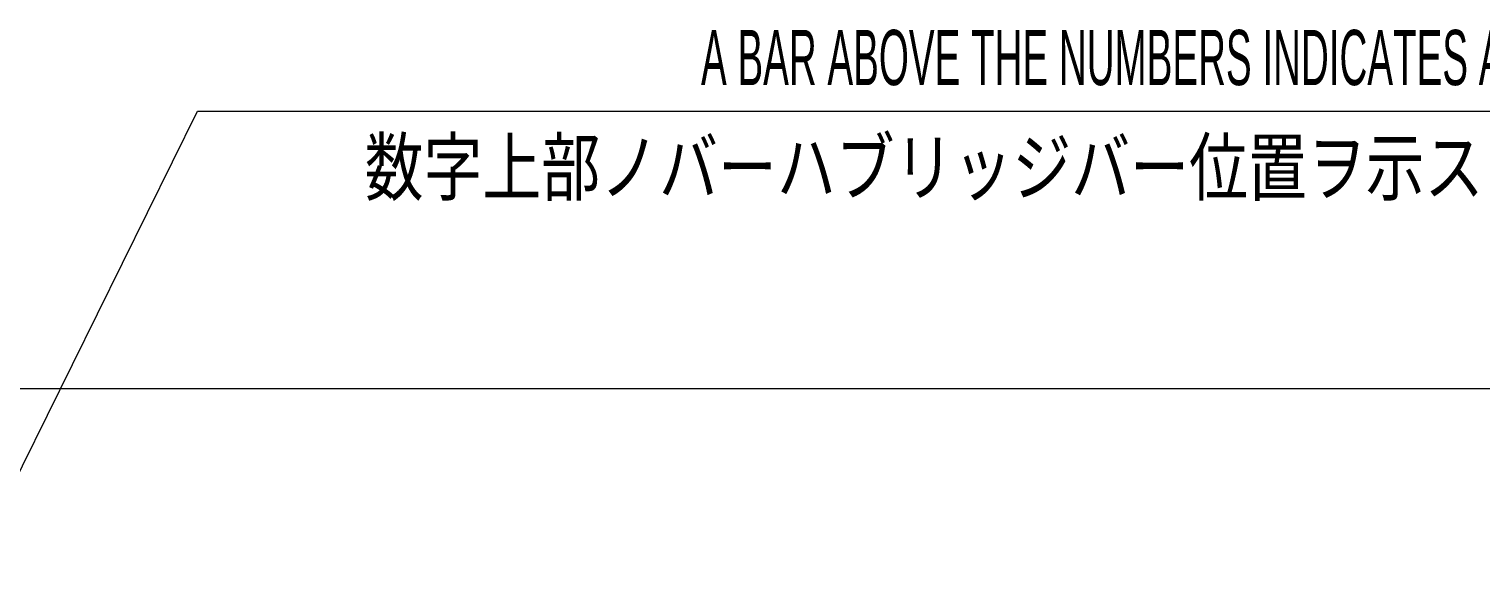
# Model space of a CAD drawing. Header units: millimetres. Extents: x 7 to 587, y 2 to 418.
# Drawn here: x 214.9 to 291.4, y 285 to 314.3 of the extents above; entities that cross this region are included whole.
import ezdxf
from ezdxf.enums import TextEntityAlignment as Align

# ---------------------------------------------------------------- set-up
doc = ezdxf.new("R2010")
doc.units = ezdxf.units.MM
doc.layers.add('GR1_15', color=7, linetype='Continuous')
doc.layers.add('GR1_16', color=7, linetype='Continuous')
doc.styles.add('HG丸ｺﾞｼｯｸM-PRO', font='')
doc.styles.get('HG丸ｺﾞｼｯｸM-PRO').set_extended_font_data('HG丸ｺﾞｼｯｸM-PRO')

msp = doc.modelspace()

# ---------------------------------------------------------------- linework, layer by layer
at = {"layer": 'GR1_15', "color": 4, "linetype": 'Continuous', "lineweight": 13}
for p, q in [((211.451, 285), (223.797, 310)), ((223.797, 310), (348.797, 310))]:
    msp.add_line(p, q, dxfattribs=at)
at = {"layer": 'GR1_16', "color": 4, "linetype": 'Continuous', "lineweight": 13}
msp.add_line((168.747, 295.406), (433.747, 295.406), dxfattribs=at)

# ---------------------------------------------------------------- texts
at = {"layer": 'GR1_15', "color": 3, "linetype": 'Continuous', "lineweight": 35, "style": 'HG丸ｺﾞｼｯｸM-PRO', "width": 0.522206}
msp.add_text('A BAR ABOVE THE NUMBERS INDICATES A PLUG-IN\u3000BRIDGE LOCATION', height=2.90909, dxfattribs=at).set_placement((286.297, 310.5), align=Align.BOTTOM_CENTER)
at = {"layer": 'GR1_15', "color": 3, "linetype": 'Continuous', "lineweight": 35, "style": 'HG丸ｺﾞｼｯｸM-PRO', "width": 0.781842}
msp.add_text('数字上部ノバーハブリッジバー位置ヲ示ス', height=2.90909, dxfattribs=at).set_placement((232.603, 307.053), align=Align.MIDDLE_LEFT)

doc.saveas('drawing.dxf')
